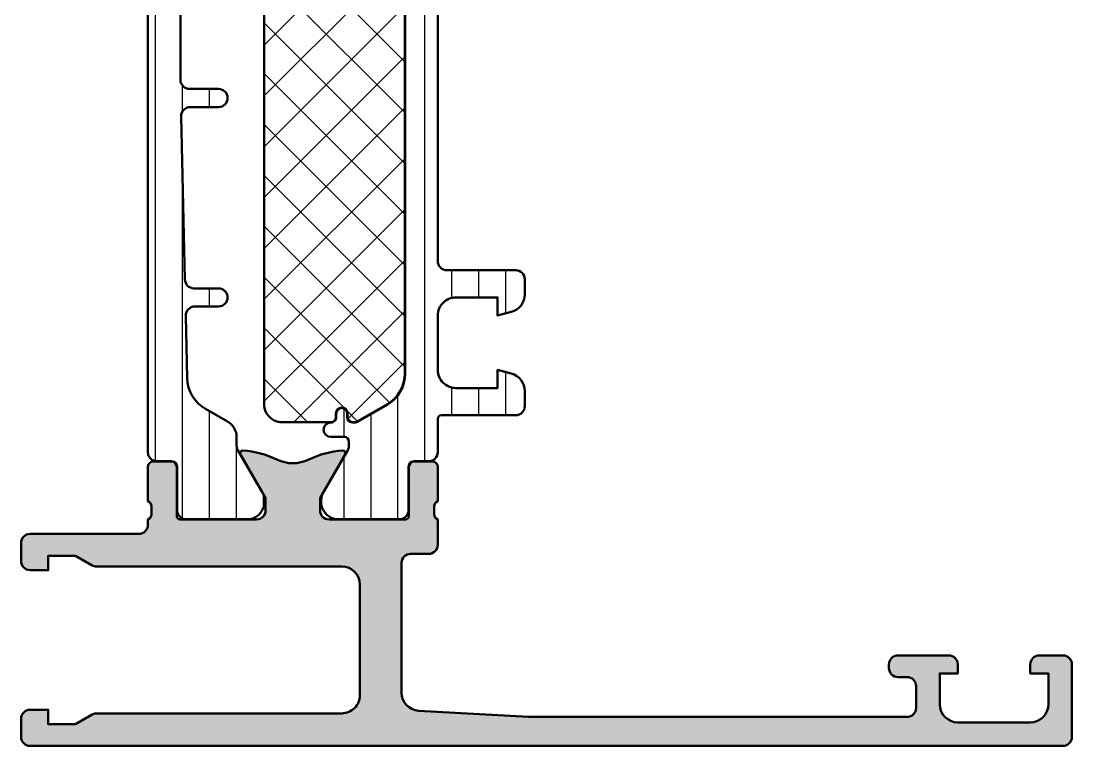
# Model space of a CAD drawing. Extents: x 0 to 58, y 0 to 160.
# Drawn here: x 0 to 58, y 0 to 40 of the extents above; entities that cross this region are included whole.
import ezdxf

# ---------------------------------------------------------------- set-up
doc = ezdxf.new("R2010")
doc.units = 0
for name, color, linetype, lineweight in [('0S-Alu contour', 7, 'Continuous', 50), ('0S-Alu hatch', 252, 'Continuous', 25), ('0S-Plastic contour', 254, 'Continuous', 50), ('0S-Plastic hatch', 253, 'Continuous', 25), ('0S-PT contour', 91, 'Continuous', 50), ('0S-PT hatch', 103, 'Continuous', 25)]:
    doc.layers.add(name, color=color, linetype=linetype, lineweight=lineweight)
pattern_1 = [(90, (0, 0), (-1.4859, 0), [])]

# ---------------------------------------------------------------- blocks, each defined once
blk = doc.blocks.new('503250__3BFF0EF9_02FB_4B22_B44F_6B85C080D994_')
at = {"layer": '0S-Alu hatch'}
h = blk.add_hatch(color=256, dxfattribs=at)
edge = h.paths.add_edge_path()
edge.add_line((51.19999999999999, 5.000000000421377), (48.39999999999998, 5.000000000421375))
edge.add_arc((48.39999999999998, 4.50000000042138), 0.4999999999999929, 90, 180)
edge.add_line((47.89999999999998, 4.50000000042138), (47.89999999999998, 4.300000000421379))
edge.add_arc((48.39999999999998, 4.300000000421375), 0.5, 180, 270)
edge.add_line((48.39999999999998, 3.800000000421375), (48.89999999999997, 3.800000000421377))
edge.add_ellipse((48.89999999999997, 3.30000000042138), major_axis=(-0.4999999999999965, 0), ratio=1, start_angle=180, end_angle=270, ccw=False)
edge.add_line((49.39999999999997, 3.300000000421381), (49.39999999999997, 2.100000000421379))
edge.add_ellipse((48.89999999999997, 2.100000000421386), major_axis=(-0.5000000000000071, 0), ratio=1, start_angle=90.0000000000008, end_angle=180, ccw=False)
edge.add_line((48.89999999999997, 1.600000000421378), (28, 1.600000000421357))
edge.add_line((28, 1.600000000421357), (21.94295020946149, 1.946117131309292))
edge.add_ellipse((22.00000000000001, 2.944488465733271), major_axis=(-1.000000000000002, 0), ratio=1, start_angle=0, end_angle=86.7295120768162, ccw=False)
edge.add_line((21, 2.94448846573327), (21, 10.10000000042137))
edge.add_ellipse((21.5, 10.10000000042137), major_axis=(-0.5000000000000036, 0), ratio=1, start_angle=270.00000000000205, end_angle=360, ccw=False)
edge.add_line((21.49999999999999, 10.60000000042137), (22.5, 10.60000000042137))
edge.add_arc((22.5, 11.10000000042137), 0.5, 270, 360)
edge.add_line((23, 11.10000000042137), (23, 12.50000000042136))
edge.add_ellipse((23.1, 12.78284271289599), major_axis=(-0.3000000000000009, 0), ratio=1, start_angle=0, end_angle=70.52877936551062, ccw=False)
edge.add_line((22.79999999999999, 12.78284271289598), (22.8, 13.21715728794675))
edge.add_ellipse((23.1, 13.21715728794675), major_axis=(-0.2999999999999971, 0), ratio=1, start_angle=289.47122063448967, end_angle=360, ccw=False)
edge.add_line((23, 13.50000000042137), (23, 15.40000000042133))
edge.add_arc((22.69999999999996, 15.40000000042133), 0.3000000000000398, 0, 90)
edge.add_line((22.69999999999996, 15.70000000042137), (21.71000000000004, 15.70000000042137))
edge.add_arc((21.71000000000004, 15.40000000042133), 0.3000000000000398, 90, 180)
edge.add_line((21.41, 15.40000000042133), (21.41, 12.70000000042137))
edge.add_ellipse((21.20999999999999, 12.70000000042137), major_axis=(-0.2000000000000028, 0), ratio=1, start_angle=90, end_angle=180, ccw=False)
edge.add_line((21.20999999999999, 12.50000000042137), (17, 12.50000000042136))
edge.add_ellipse((17.00000000000001, 13.00000000042137), major_axis=(-0.5000000000000054, 0), ratio=1, start_angle=0, end_angle=89.9999999999992, ccw=False)
edge.add_line((16.5, 13.00000000042137), (16.5, 13.70000000042136))
edge.add_line((16.5, 13.70000000042136), (17.88149545762235, 16.09282032344892))
edge.add_arc((17.76188021535169, 16.16188021577307), 0.1381197846483005, 329.9999999999988, 453.6515491367425)
edge.add_arc((18.07152568839032, 11.3098704353362), 5.000000000000001, 93.65154913674176, 116.0266645636044)
edge.add_ellipse((15, 17.60000000042136), major_axis=(-1.999999999999996, 0), ratio=1, start_angle=63.97333543639593, end_angle=116.02666456360379, ccw=False)
edge.add_arc((11.92847431160969, 11.30987043533619), 5.000000000000004, 63.97333543639599, 86.34845086325873)
edge.add_arc((12.23811978464829, 16.16188021577306), 0.1381197846482999, 86.3484508632632, 209.999999999999)
edge.add_line((12.11850454237762, 16.09282032344891), (13.49999999999998, 13.70000000042136))
edge.add_line((13.49999999999998, 13.70000000042136), (13.5, 13.00000000042136))
edge.add_ellipse((13, 13.00000000042136), major_axis=(-0.4999999999999965, 0), ratio=1, start_angle=89.9999999999979, end_angle=180, ccw=False)
edge.add_line((12.99999999999998, 12.50000000042136), (8.789999999999992, 12.50000000042135))
edge.add_ellipse((8.78999999999999, 12.70000000042135), major_axis=(-0.2000000000000011, 0), ratio=1, start_angle=0, end_angle=90.00000000000051, ccw=False)
edge.add_line((8.58999999999999, 12.70000000042135), (8.58999999999999, 15.40000000042131))
edge.add_arc((8.28999999999995, 15.40000000042131), 0.300000000000038, 0, 90)
edge.add_line((8.28999999999995, 15.70000000042135), (7.300000000000025, 15.70000000042135))
edge.add_arc((7.300000000000025, 15.40000000042131), 0.3000000000000398, 90, 180)
edge.add_line((6.999999999999985, 15.40000000042131), (7, 13.50000000042135))
edge.add_ellipse((6.899999999999988, 13.21715728794673), major_axis=(-0.3000000000000049, 0), ratio=1, start_angle=180, end_angle=250.5287793655074, ccw=False)
edge.add_line((7.199999999999993, 13.21715728794673), (7.199999999999988, 12.78284271289597))
edge.add_ellipse((6.899999999999995, 12.78284271289596), major_axis=(-0.2999999999999936, 0), ratio=1, start_angle=109.47122063448961, end_angle=180, ccw=False)
edge.add_line((6.999999999999986, 12.50000000042135), (6.999999999999985, 12.20000000042137))
edge.add_ellipse((6.499999999999984, 12.20000000042138), major_axis=(-0.5000000000000009, 0), ratio=1, start_angle=90.00000000000011, end_angle=180, ccw=False)
edge.add_line((6.499999999999985, 11.70000000042137), (0.5, 11.70000000042137))
edge.add_arc((0.5, 11.20000000042137), 0.5, 90, 180)
edge.add_line((0, 11.20000000042137), (0, 10.20000000042137))
edge.add_arc((0.5, 10.20000000042137), 0.5, 180, 269.9999999999999)
edge.add_line((0.4999999999999998, 9.700000000421376), (1.5, 9.700000000421376))
edge.add_line((1.5, 9.700000000421376), (1.5, 10.50000000042137))
edge.add_line((1.5, 10.50000000042137), (3, 10.50000000042137))
edge.add_line((3, 10.50000000042137), (3.923205080756886, 9.966987298529157))
edge.add_arc((4.173205080756886, 10.40000000042137), 0.4999999999999973, 240, 270)
edge.add_line((4.173205080756886, 9.900000000421379), (17.69999999999999, 9.90000000042139))
edge.add_ellipse((17.69999999999998, 8.900000000421388), major_axis=(-1.000000000000001, 0), ratio=1, start_angle=180, end_angle=269.99999999999983, ccw=False)
edge.add_line((18.69999999999999, 8.90000000042139), (18.69999999999999, 2.800000000421384))
edge.add_ellipse((17.69999999999999, 2.80000000042138), major_axis=(-0.9999999999999964, 0), ratio=1, start_angle=89.99999999999977, end_angle=180, ccw=False)
edge.add_line((17.69999999999999, 1.800000000421384), (4.173205080756886, 1.800000000421381))
edge.add_arc((4.173205080756886, 1.30000000042138), 0.5000000000000014, 90, 119.9999999999999)
edge.add_line((3.923205080756886, 1.733012702313601), (3, 1.20000000042138))
edge.add_line((3, 1.20000000042138), (1.5, 1.20000000042138))
edge.add_line((1.5, 1.20000000042138), (1.5, 2.000000000421381))
edge.add_line((1.5, 2.000000000421381), (0.5, 2.00000000042138))
edge.add_arc((0.5, 1.50000000042138), 0.5, 90, 180)
edge.add_line((0, 1.50000000042138), (0, 0.5000000004213692))
edge.add_arc((0.5, 0.5000000004213683), 0.4999999999999992, 180, 269.9999999999999)
edge.add_line((0.4999999999999998, 4.213692e-10), (57.5, 4.213797e-10))
edge.add_arc((57.5, 0.5000000004213764), 0.4999999999999929, 270, 360)
edge.add_line((57.99999999999999, 0.5000000004213764), (57.99999999999997, 4.500000000421378))
edge.add_arc((57.5, 4.500000000421381), 0.4999999999999929, 0, 90)
edge.add_line((57.5, 5.000000000421374), (56.19999999999999, 5.000000000421378))
edge.add_arc((56.19999999999999, 4.500000000421382), 0.5, 90, 180)
edge.add_line((55.69999999999999, 4.500000000421382), (55.69999999999999, 4.000000000421379))
edge.add_line((55.69999999999999, 4.000000000421379), (56.69999999999999, 4.000000000421379))
edge.add_line((56.69999999999999, 4.000000000421379), (56.69999999999999, 2.300000000421378))
edge.add_ellipse((55.69999999999999, 2.300000000421381), major_axis=(-1, 0), ratio=1, start_angle=90, end_angle=180, ccw=False)
edge.add_line((55.69999999999999, 1.300000000421377), (51.69999999999999, 1.30000000042137))
edge.add_ellipse((51.69999999999999, 2.300000000421375), major_axis=(-1.000000000000004, 0), ratio=1, start_angle=0, end_angle=90, ccw=False)
edge.add_line((50.69999999999998, 2.300000000421376), (50.69999999999996, 4.000000000421378))
edge.add_line((50.69999999999996, 4.000000000421378), (51.69999999999999, 4.000000000421378))
edge.add_line((51.69999999999999, 4.000000000421378), (51.69999999999999, 4.500000000421376))
edge.add_arc((51.19999999999999, 4.500000000421376), 0.5, 0, 90)
at = {"layer": '0S-Alu contour', "color": 7}
for points in [[(8.28999999999995, 15.70000000042135), (7.300000000000025, 15.70000000042135)], [(12.11850454237762, 16.09282032344891), (13.49999999999998, 13.70000000042136), (13.5, 13.00000000042136)], [(16.5, 13.00000000042137), (16.5, 13.70000000042136), (17.88149545762235, 16.09282032344892)], [(22.69999999999996, 15.70000000042137), (21.71000000000004, 15.70000000042137)], [(6.999999999999985, 15.40000000042131), (7, 13.50000000042135)], [(8.58999999999999, 12.70000000042135), (8.58999999999999, 15.40000000042131)], [(21.41, 15.40000000042133), (21.41, 12.70000000042137)], [(23, 13.50000000042137), (23, 15.40000000042133)], [(7.199999999999993, 13.21715728794673), (7.199999999999988, 12.78284271289597)], [(22.79999999999999, 12.78284271289598), (22.8, 13.21715728794675)], [(6.999999999999986, 12.50000000042135), (6.999999999999985, 12.20000000042137)], [(12.99999999999998, 12.50000000042136), (8.789999999999992, 12.50000000042135)], [(21.20999999999999, 12.50000000042137), (17, 12.50000000042136)], [(23, 11.10000000042137), (23, 12.50000000042136)], [(6.499999999999985, 11.70000000042137), (0.5, 11.70000000042137)], [(0, 11.20000000042137), (0, 10.20000000042137)], [(0.4999999999999998, 9.700000000421376), (1.5, 9.700000000421376), (1.5, 10.50000000042137), (3, 10.50000000042137), (3.923205080756886, 9.966987298529157)], [(21.49999999999999, 10.60000000042137), (22.5, 10.60000000042137)], [(4.173205080756886, 9.900000000421379), (17.69999999999999, 9.90000000042139)], [(21, 2.94448846573327), (21, 10.10000000042137)], [(18.69999999999999, 8.90000000042139), (18.69999999999999, 2.800000000421384)], [(51.19999999999999, 5.000000000421377), (48.39999999999998, 5.000000000421375)], [(57.5, 5.000000000421374), (56.19999999999999, 5.000000000421378)], [(47.89999999999998, 4.50000000042138), (47.89999999999998, 4.300000000421379)], [(50.69999999999998, 2.300000000421376), (50.69999999999996, 4.000000000421378), (51.69999999999999, 4.000000000421378), (51.69999999999999, 4.500000000421376)], [(55.69999999999999, 4.500000000421382), (55.69999999999999, 4.000000000421379), (56.69999999999999, 4.000000000421379), (56.69999999999999, 2.300000000421378)], [(57.99999999999999, 0.5000000004213764), (57.99999999999997, 4.500000000421378)], [(48.39999999999998, 3.800000000421375), (48.89999999999997, 3.800000000421377)], [(49.39999999999997, 3.300000000421381), (49.39999999999997, 2.100000000421379)], [(3.923205080756886, 1.733012702313601), (3, 1.20000000042138), (1.5, 1.20000000042138), (1.5, 2.000000000421381), (0.5, 2.00000000042138)], [(17.69999999999999, 1.800000000421384), (4.173205080756886, 1.800000000421381)], [(48.89999999999997, 1.600000000421378), (28, 1.600000000421357), (21.94295020946149, 1.946117131309292)], [(0, 1.50000000042138), (0, 0.5000000004213692)], [(55.69999999999999, 1.300000000421377), (51.69999999999999, 1.30000000042137)], [(0.4999999999999998, 4.213692e-10), (57.5, 4.213797e-10)]]:
    blk.add_lwpolyline(points, dxfattribs=at)
for centre, radius, start, end in [((12.23811978464829, 16.16188021577306), 0.1381197846482999, 86.3484508632632, 209.999999999999), ((11.92847431160969, 11.30987043533619), 5.000000000000004, 63.97333543639599, 86.34845086325873), ((18.07152568839032, 11.3098704353362), 5.000000000000001, 93.65154913674176, 116.0266645636044), ((17.76188021535169, 16.16188021577307), 0.1381197846483005, 329.9999999999988, 93.6515491367426), ((7.300000000000025, 15.40000000042131), 0.3000000000000398, 90, 180), ((8.28999999999995, 15.40000000042131), 0.300000000000038, 0, 90), ((21.71000000000004, 15.40000000042133), 0.3000000000000398, 90, 180), ((22.69999999999996, 15.40000000042133), 0.3000000000000398, 0, 90), ((0.5, 11.20000000042137), 0.5, 90, 180), ((22.5, 11.10000000042137), 0.5, 270, 0), ((0.5, 10.20000000042137), 0.5, 180, 269.9999999999999), ((4.173205080756886, 10.40000000042137), 0.4999999999999973, 240, 270), ((48.39999999999998, 4.50000000042138), 0.4999999999999929, 90, 180), ((51.19999999999999, 4.500000000421376), 0.5, 0, 90), ((56.19999999999999, 4.500000000421382), 0.5, 90, 180), ((57.5, 4.500000000421381), 0.4999999999999929, 0, 90), ((48.39999999999998, 4.300000000421375), 0.5, 180, 270), ((0.5, 1.50000000042138), 0.5, 90, 180), ((4.173205080756886, 1.30000000042138), 0.5000000000000014, 90, 119.9999999999999), ((0.5, 0.5000000004213683), 0.4999999999999992, 180, 269.9999999999999), ((57.5, 0.5000000004213764), 0.4999999999999929, 270, 0)]:
    blk.add_arc(centre, radius, start, end, dxfattribs=at)
at = {"layer": '0S-Alu contour', "color": 7, "extrusion": (0, 0, -1)}
for centre, radius, start, end in [((-15, 17.60000000042136), 1.999999999999996, 243.9733354363962, 296.0266645636041), ((-6.899999999999988, 13.21715728794673), 0.3000000000000049, 109.4712206344926, 180), ((-23.1, 13.21715728794675), 0.2999999999999971, 0, 70.5287793655103), ((-6.899999999999995, 12.78284271289596), 0.2999999999999936, 180, 250.5287793655104), ((-13, 13.00000000042136), 0.4999999999999965, 180, 270.0000000000021), ((-17.00000000000001, 13.00000000042137), 0.5000000000000054, 270.0000000000008, 0), ((-23.1, 12.78284271289599), 0.3000000000000009, 289.4712206344895, 0), ((-6.499999999999984, 12.20000000042138), 0.5000000000000009, 180, 269.9999999999999), ((-8.78999999999999, 12.70000000042135), 0.2000000000000011, 269.9999999999995, 0), ((-21.20999999999999, 12.70000000042137), 0.2000000000000028, 180, 270), ((-21.5, 10.10000000042137), 0.5000000000000036, 0, 89.99999999999797), ((-17.69999999999998, 8.900000000421388), 1.000000000000001, 90.00000000000018, 180), ((-48.89999999999997, 3.30000000042138), 0.4999999999999965, 90, 180), ((-22.00000000000001, 2.944488465733271), 1.000000000000002, 273.2704879231838, 0), ((-17.69999999999999, 2.80000000042138), 0.9999999999999964, 180, 270.0000000000002), ((-48.89999999999997, 2.100000000421386), 0.5000000000000071, 180, 269.9999999999992), ((-51.69999999999999, 2.300000000421375), 1.000000000000004, 270, 0), ((-55.69999999999999, 2.300000000421381), 1, 180, 270)]:
    blk.add_arc(centre, radius, start, end, dxfattribs=at)
blk = doc.blocks.new('284595__7A6090FF_B09E_4C7A_8422_AE12D09BA185___42A799BC_6C00_419E_A1AF_54763D7455F8_')
at = {"layer": '0S-Plastic hatch'}
h = blk.add_hatch(dxfattribs=at)
h.set_pattern_fill('ANSI31', color=256, scale=0.4680000000000001, angle=45, style=0)
h.set_pattern_definition(pattern_1)
edge = h.paths.add_edge_path()
edge.add_arc((26.79997275390633, 57.58074922384332), 0.9999999999999857, 0, 75.00000000000031)
edge.add_line((27.05879179900885, 58.54667505013238), (26.29997275390632, 58.75000000046891))
edge.add_line((26.29997275390632, 58.75000000046891), (26.29997275390632, 57.7500000004689))
edge.add_line((26.29997275390632, 57.7500000004689), (23.99997275390635, 57.7500000004689))
edge.add_ellipse((23.9999727539063, 58.75000000046888), major_axis=(-0.9999999999999786, 0), ratio=1, start_angle=0, end_angle=90.00000000000279, ccw=False)
edge.add_line((22.99997275390632, 58.7500000004689), (22.99997275390632, 61.75000000046896))
edge.add_ellipse((23.99997275390634, 61.75000000046892), major_axis=(-1.000000000000017, 0), ratio=1, start_angle=269.9999999999986, end_angle=360, ccw=False)
edge.add_line((23.99997275390636, 62.75000000046893), (26.29997275390632, 62.75000000046886))
edge.add_line((26.29997275390632, 62.75000000046886), (26.29997275390632, 61.75000000046892))
edge.add_line((26.29997275390632, 61.75000000046892), (27.05879179900887, 61.95332495080556))
edge.add_arc((26.7999727539064, 62.91925077709455), 0.9999999999999161, 284.9999999999982, 360)
edge.add_line((27.79997275390632, 62.91925077709455), (27.79997275390632, 63.75000000046893))
edge.add_arc((27.29997275390633, 63.75000000046894), 0.4999999999999858, 0, 89.99999999999837)
edge.add_line((27.29997275390635, 64.25000000046892), (23.19997275390634, 64.25000000046887))
edge.add_ellipse((23.19997275390632, 64.45000000046888), major_axis=(-0.2000000000000028, 0), ratio=1, start_angle=0, end_angle=90.00000000000409, ccw=False)
edge.add_line((22.99997275390632, 64.45000000046888), (22.99997275390632, 66.2900056793784))
edge.add_arc((22.49997543280862, 66.2900056793784), 0.4999973210976947, 0, 90.00030698202455)
edge.add_line((22.49997275389944, 66.79000300046891), (21.68964142056609, 66.79000300046891))
edge.add_ellipse((21.68964142056609, 67.09000300046893), major_axis=(-0.3000000000000114, 0), ratio=1, start_angle=0, end_angle=90, ccw=False)
edge.add_line((21.38964142056608, 67.09000300046891), (21.38997337096311, 69.49000138340517))
edge.add_arc((20.88997739352448, 69.49000402303028), 0.4999959774455975, 359.9996975182267, 450.0003024811834)
edge.add_line((20.88997475389942, 69.99000000046891), (17.41343325579993, 69.99000000046891))
edge.add_arc((17.55574390479128, 69.00018192574606), 0.9999960709244742, 98.18160805189984, 212.7270160998403)
edge.add_line((16.71449125579994, 68.45954700046892), (18.03300810511109, 66.17580851379662))
edge.add_ellipse((17.59999538838066, 65.92580853949708), major_axis=(-0.500000000000043, 0), ratio=1, start_angle=179.994256176766, end_angle=209.9999965993399, ccw=False)
edge.add_line((18.09999538586825, 65.92575841518364), (18.0999727538969, 65.70000000048645))
edge.add_ellipse((17.84997275387942, 65.70000000048641), major_axis=(-0.2500000000174865, 0), ratio=1, start_angle=89.9999999999983, end_angle=180, ccw=False)
edge.add_line((17.84997275387941, 65.45000000046893), (17.09956611451532, 65.4500000004689))
edge.add_arc((17.09956611451532, 65.05074092735212), 0.3992590731167667, 90, 270)
edge.add_ellipse((17.09956611451536, 64.35000000046881), major_axis=(-0.3014818537665604, 0), ratio=1, start_angle=180, end_angle=270.000000000006, ccw=False)
edge.add_line((17.40104796828191, 64.35000000046881), (17.4010479682819, 64.14942920518266))
edge.add_arc((17.70047717299566, 64.14942920518268), 0.2994292047137605, 180, 360)
edge.add_line((17.99990637770942, 64.14942920518268), (17.99990637770943, 64.35000000046898))
edge.add_ellipse((18.2999063777094, 64.35000000046894), major_axis=(-0.2999999999999687, 0), ratio=1, start_angle=273.39363927145564, end_angle=360, ccw=False)
edge.add_line((18.28214771182097, 64.6494739221814), (18.46498556336675, 64.64947392218144))
edge.add_ellipse((18.46498556336687, 64.44947392218134), major_axis=(-0.2000000000001023, 0), ratio=1, start_angle=240.0000000000378, end_angle=270.00000000003257, ccw=False)
edge.add_line((18.5649855633668, 64.62267900293838), (20.19997275390635, 63.67871870835865))
edge.add_ellipse((19.19997275390644, 61.94666790078987), major_axis=(-1.999999999999867, 0), ratio=1, start_angle=180, end_angle=240.0000000000008, ccw=False)
edge.add_line((21.19997275390631, 61.94666790078986), (21.19997275390632, 20.55333210010077))
edge.add_ellipse((19.19997275390636, 20.55333210010079), major_axis=(-1.99999999999996, 0), ratio=1, start_angle=119.99999999999909, end_angle=180, ccw=False)
edge.add_line((20.19997275390631, 18.82128129253192), (18.5649855633668, 17.87732099795241))
edge.add_ellipse((18.4649855633666, 18.05052607870916), major_axis=(-0.1999999999999811, 0), ratio=1, start_angle=90.00000000007219, end_angle=120.0000000000706, ccw=False)
edge.add_line((18.46498556336685, 17.85052607870918), (18.28214771182095, 17.85052607870924))
edge.add_ellipse((18.29990637770938, 18.15000000042169), major_axis=(-0.2999999999999503, 0), ratio=1, start_angle=0, end_angle=86.60636072854493, ccw=False)
edge.add_line((17.99990637770943, 18.15000000042169), (17.99990637770943, 18.35057079570794))
edge.add_arc((17.70047717299567, 18.35057079570794), 0.2994292047137605, 0, 180)
edge.add_line((17.40104796828191, 18.35057079570794), (17.40104796828191, 18.15000000042168))
edge.add_ellipse((17.0995661145154, 18.15000000042178), major_axis=(-0.3014818537665178, 0), ratio=1, start_angle=89.99999999998658, end_angle=180, ccw=False)
edge.add_arc((17.09956611451532, 17.44925907353849), 0.3992590731167524, 90, 270)
edge.add_line((17.09956611451532, 17.05000000042174), (17.84997275387945, 17.05000000042171))
edge.add_ellipse((17.84997275387943, 16.80000000040423), major_axis=(-0.2500000000174758, 0), ratio=1, start_angle=180, end_angle=269.9999999999951, ccw=False)
edge.add_line((18.0999727538969, 16.80000000040423), (18.09999538586827, 16.57424158570735))
edge.add_ellipse((17.5999953883807, 16.57419146139356), major_axis=(-0.5000000000000103, 0), ratio=1, start_angle=150.0000034006529, end_angle=180.0057438232342, ccw=False)
edge.add_line((18.03300810511108, 16.32419148709398), (16.71449125579994, 14.0404530004217))
edge.add_arc((17.55574390479128, 13.49981807514456), 0.9999960709244718, 147.2729839001593, 261.8183919481001)
edge.add_line((17.41343325579993, 12.51000000042171), (20.88997475389942, 12.51000000042171))
edge.add_arc((20.88997739352449, 13.00999597786033), 0.4999959774455886, 269.9996975188149, 360.0003024817733)
edge.add_line((21.38997337096311, 13.00999861749053), (21.38964142056608, 15.4099970004217))
edge.add_ellipse((21.68964142056609, 15.40999700042169), major_axis=(-0.3000000000000114, 0), ratio=1, start_angle=270, end_angle=360, ccw=False)
edge.add_line((21.68964142056609, 15.70999700042171), (22.49997275389944, 15.70999700042171))
edge.add_arc((22.49997543280864, 16.20999432151222), 0.4999973210976877, 269.9996930179738, 360)
edge.add_line((22.99997275390633, 16.20999432151222), (22.99997275390632, 18.05000000042165))
edge.add_ellipse((23.19997275390635, 18.05000000042171), major_axis=(-0.2000000000000277, 0), ratio=1, start_angle=270.0000000000112, end_angle=360, ccw=False)
edge.add_line((23.19997275390631, 18.25000000042173), (27.29997275390633, 18.25000000042167))
edge.add_arc((27.29997275390633, 18.75000000042166), 0.4999999999999929, 270, 360)
edge.add_line((27.79997275390633, 18.75000000042166), (27.79997275390632, 19.58074922379604))
edge.add_arc((26.79997275390633, 19.58074922379605), 0.9999999999999857, 0, 74.99999999999942)
edge.add_line((27.05879179900886, 20.5466750500851), (26.29997275390632, 20.75000000042173))
edge.add_line((26.29997275390632, 20.75000000042173), (26.29997275390632, 19.75000000042173))
edge.add_line((26.29997275390632, 19.75000000042173), (23.99997275390632, 19.75000000042173))
edge.add_ellipse((23.99997275390632, 20.75000000042173), major_axis=(-1, 0), ratio=1, start_angle=0, end_angle=90.00000000000023, ccw=False)
edge.add_line((22.99997275390632, 20.75000000042173), (22.99997275390632, 23.75000000042179))
edge.add_ellipse((23.99997275390626, 23.75000000042174), major_axis=(-0.999999999999943, 0), ratio=1, start_angle=269.99999999999756, end_angle=360, ccw=False)
edge.add_line((23.99997275390631, 24.75000000042168), (26.29997275390632, 24.7500000004217))
edge.add_line((26.29997275390632, 24.7500000004217), (26.29997275390632, 23.75000000042179))
edge.add_line((26.29997275390632, 23.75000000042179), (27.05879179900878, 23.95332495075827))
edge.add_arc((26.79997275390622, 24.91925077704743), 1.000000000000102, 285.0000000000005, 360)
edge.add_line((27.79997275390632, 24.91925077704743), (27.79997275390632, 25.75000000042176))
edge.add_arc((27.29997275390635, 25.75000000042176), 0.4999999999999716, 0, 89.99999999999837)
edge.add_line((27.29997275390636, 26.25000000042173), (23.49997275390632, 26.25000000042173))
edge.add_ellipse((23.4999727539063, 26.75000000042171), major_axis=(-0.4999999999999787, 0), ratio=1, start_angle=0, end_angle=90.00000000000239, ccw=False)
edge.add_line((22.99997275390632, 26.75000000042171), (22.99997275390632, 55.75000000046887))
edge.add_ellipse((23.49997275390632, 55.75000000046891), major_axis=(-0.4999999999999965, 0), ratio=1, start_angle=269.9999999999996, end_angle=360, ccw=False)
edge.add_line((23.49997275390632, 56.2500000004689), (27.29997275390639, 56.25000000046891))
edge.add_arc((27.29997275390636, 56.75000000046886), 0.4999999999999574, 270.0000000000033, 360)
edge.add_line((27.79997275390632, 56.75000000046886), (27.79997275390632, 57.58074922384332))
at = {"layer": '0S-Plastic contour', "color": 7}
for points in [[(20.88997475389942, 69.99000000046891), (17.41343325579993, 69.99000000046891)], [(21.38964142056608, 67.09000300046891), (21.38997337096311, 69.49000138340517)], [(16.71449125579994, 68.45954700046892), (18.03300810511109, 66.17580851379662)], [(22.49997275389944, 66.79000300046891), (21.68964142056609, 66.79000300046891)], [(22.99997275390632, 64.45000000046888), (22.99997275390632, 66.2900056793784)], [(18.09999538586825, 65.92575841518364), (18.0999727538969, 65.70000000048645)], [(17.84997275387941, 65.45000000046893), (17.09956611451532, 65.4500000004689)], [(18.28214771182097, 64.6494739221814), (18.46498556336675, 64.64947392218144)], [(18.5649855633668, 64.62267900293838), (20.19997275390635, 63.67871870835865)], [(17.40104796828191, 64.35000000046881), (17.4010479682819, 64.14942920518266)], [(17.99990637770942, 64.14942920518268), (17.99990637770943, 64.35000000046898)], [(27.29997275390635, 64.25000000046892), (23.19997275390634, 64.25000000046887)], [(27.79997275390632, 62.91925077709455), (27.79997275390632, 63.75000000046893)], [(23.99997275390636, 62.75000000046893), (26.29997275390632, 62.75000000046886), (26.29997275390632, 61.75000000046892), (27.05879179900887, 61.95332495080556)], [(21.19997275390631, 61.94666790078986), (21.19997275390632, 20.55333210010077)], [(22.99997275390632, 58.7500000004689), (22.99997275390632, 61.75000000046896)], [(27.05879179900885, 58.54667505013238), (26.29997275390632, 58.75000000046891), (26.29997275390632, 57.7500000004689), (23.99997275390635, 57.7500000004689)], [(27.79997275390632, 56.75000000046886), (27.79997275390632, 57.58074922384332)], [(22.99997275390632, 26.75000000042171), (22.99997275390632, 55.75000000046887)], [(23.49997275390632, 56.2500000004689), (27.29997275390639, 56.25000000046891)], [(27.29997275390636, 26.25000000042173), (23.49997275390632, 26.25000000042173)], [(27.79997275390632, 24.91925077704743), (27.79997275390632, 25.75000000042176)], [(23.99997275390631, 24.75000000042168), (26.29997275390632, 24.7500000004217), (26.29997275390632, 23.75000000042179), (27.05879179900878, 23.95332495075827)], [(22.99997275390632, 20.75000000042173), (22.99997275390632, 23.75000000042179)], [(27.05879179900886, 20.5466750500851), (26.29997275390632, 20.75000000042173), (26.29997275390632, 19.75000000042173), (23.99997275390632, 19.75000000042173)], [(27.79997275390633, 18.75000000042166), (27.79997275390632, 19.58074922379604)], [(20.19997275390631, 18.82128129253192), (18.5649855633668, 17.87732099795241)], [(17.40104796828191, 18.35057079570794), (17.40104796828191, 18.15000000042168)], [(17.99990637770943, 18.15000000042169), (17.99990637770943, 18.35057079570794)], [(22.99997275390633, 16.20999432151222), (22.99997275390632, 18.05000000042165)], [(23.19997275390631, 18.25000000042173), (27.29997275390633, 18.25000000042167)], [(18.46498556336685, 17.85052607870918), (18.28214771182095, 17.85052607870924)], [(17.09956611451532, 17.05000000042174), (17.84997275387945, 17.05000000042171)], [(18.03300810511108, 16.32419148709398), (16.71449125579994, 14.0404530004217)], [(18.0999727538969, 16.80000000040423), (18.09999538586827, 16.57424158570735)], [(21.68964142056609, 15.70999700042171), (22.49997275389944, 15.70999700042171)], [(21.38997337096311, 13.00999861749053), (21.38964142056608, 15.4099970004217)], [(17.41343325579993, 12.51000000042171), (20.88997475389942, 12.51000000042171)]]:
    blk.add_lwpolyline(points, dxfattribs=at)
for centre, radius, start, end in [((17.55574390479128, 69.00018192574606), 0.9999960709244742, 98.18160805189984, 212.7270160998403), ((20.88997739352448, 69.49000402303028), 0.4999959774455975, 359.9996975182267, 90.00030248118344), ((22.49997543280862, 66.2900056793784), 0.4999973210976947, 0, 90.00030698202455), ((17.09956611451532, 65.05074092735212), 0.3992590731167667, 90, 270), ((17.70047717299566, 64.14942920518268), 0.2994292047137605, 180, 0), ((27.29997275390633, 63.75000000046894), 0.4999999999999858, 0, 89.99999999999837), ((26.7999727539064, 62.91925077709455), 0.9999999999999161, 284.9999999999982, 0), ((26.79997275390633, 57.58074922384332), 0.9999999999999857, 0, 75.00000000000031), ((27.29997275390636, 56.75000000046886), 0.4999999999999574, 270.0000000000033, 0), ((27.29997275390635, 25.75000000042176), 0.4999999999999716, 0, 89.99999999999837), ((26.79997275390622, 24.91925077704743), 1.000000000000102, 285.0000000000005, 0), ((26.79997275390633, 19.58074922379605), 0.9999999999999857, 0, 74.99999999999942), ((17.70047717299567, 18.35057079570794), 0.2994292047137605, 0, 180), ((27.29997275390633, 18.75000000042166), 0.4999999999999929, 270, 0), ((17.09956611451532, 17.44925907353849), 0.3992590731167524, 90, 270), ((22.49997543280864, 16.20999432151222), 0.4999973210976877, 269.9996930179738, 0), ((17.55574390479128, 13.49981807514456), 0.9999960709244718, 147.2729839001593, 261.8183919481001), ((20.88997739352449, 13.00999597786033), 0.4999959774455886, 269.9996975188149, 0.0003024817733149)]:
    blk.add_arc(centre, radius, start, end, dxfattribs=at)
at = {"layer": '0S-Plastic contour', "color": 7, "extrusion": (0, 0, -1)}
for centre, radius, start, end in [((-21.68964142056609, 67.09000300046893), 0.3000000000000114, 270, 0), ((-17.59999538838066, 65.92580853949708), 0.500000000000043, 150.0000034006601, 180.0057438232341), ((-17.84997275387942, 65.70000000048641), 0.2500000000174865, 180, 270.0000000000017), ((-17.09956611451536, 64.35000000046881), 0.3014818537665604, 89.99999999999395, 180), ((-18.2999063777094, 64.35000000046894), 0.2999999999999687, 0, 86.60636072854435), ((-18.46498556336687, 64.44947392218134), 0.2000000000001023, 89.99999999996743, 119.9999999999622), ((-23.19997275390632, 64.45000000046888), 0.2000000000000028, 269.9999999999959, 0), ((-19.19997275390644, 61.94666790078987), 1.999999999999867, 119.9999999999992, 180), ((-23.99997275390634, 61.75000000046892), 1.000000000000017, 0, 90.00000000000142), ((-23.9999727539063, 58.75000000046888), 0.9999999999999786, 269.9999999999972, 0), ((-23.49997275390632, 55.75000000046891), 0.4999999999999965, 0, 90.0000000000004), ((-23.4999727539063, 26.75000000042171), 0.4999999999999787, 269.9999999999976, 0), ((-23.99997275390626, 23.75000000042174), 0.999999999999943, 0, 90.00000000000244), ((-19.19997275390636, 20.55333210010079), 1.99999999999996, 180, 240.000000000001), ((-23.99997275390632, 20.75000000042173), 1, 269.9999999999998, 0), ((-17.0995661145154, 18.15000000042178), 0.3014818537665178, 180, 270.0000000000135), ((-18.29990637770938, 18.15000000042169), 0.2999999999999503, 273.3936392714551, 0), ((-23.19997275390635, 18.05000000042171), 0.2000000000000277, 0, 89.9999999999888), ((-18.4649855633666, 18.05052607870916), 0.1999999999999811, 239.9999999999294, 269.9999999999278), ((-17.84997275387943, 16.80000000040423), 0.2500000000174758, 90.00000000000487, 180), ((-17.5999953883807, 16.57419146139356), 0.5000000000000103, 179.9942561767658, 209.9999965993472), ((-21.68964142056609, 15.40999700042169), 0.3000000000000114, 0, 90)]:
    blk.add_arc(centre, radius, start, end, dxfattribs=at)
blk = doc.blocks.new('504250__81D44445_AAB0_4D90_B15D_18A3BEE1F8EC_')
at = {"layer": '0S-PT hatch'}
h = blk.add_hatch(dxfattribs=at)
h.set_pattern_fill('ANSI37', color=256, scale=0.625, angle=90, style=0)
h.set_pattern_definition([(135, (0, 0), (-1.403165018917055, -1.403165018917055), []), (225, (0, 0), (1.403165018917055, -1.403165018917055), [])])
edge = h.paths.add_edge_path()
edge.add_ellipse((14.3999727539063, 63.65020332016436), major_axis=(-0.9799999999999862, 0), ratio=1, start_angle=269.99999999899904, end_angle=360, ccw=False)
edge.add_line((14.39997275392342, 64.63020332016436), (17.09956611451498, 64.63020332011722))
edge.add_ellipse((17.09956611451515, 64.34979668072607), major_axis=(-0.2804066393911455, 0), ratio=1, start_angle=180, end_angle=270.00000000003485, ccw=False)
edge.add_line((17.3799727539063, 64.34979668072607), (17.37997275390631, 64.14922588548717))
edge.add_arc((17.69993956580788, 64.14922588548717), 0.3199668119015655, 180, 360)
edge.add_line((18.01990637770945, 64.14922588548717), (18.01990637770943, 64.34979668077341))
edge.add_ellipse((18.29990637770942, 64.34979668077342), major_axis=(-0.2799999999999869, 0), ratio=1, start_angle=273.5127870640245, end_angle=360, ccw=False)
edge.add_line((18.28275041423788, 64.6292706024859), (18.46498556336679, 64.6292706024859))
edge.add_ellipse((18.46498556336673, 64.44927060248583), major_axis=(-0.1800000000000779, 0), ratio=1, start_angle=240.0000000000041, end_angle=269.99999999997965, ccw=False)
edge.add_line((18.55498556336675, 64.6051551751671), (20.18997275390632, 63.66119488058753))
edge.add_ellipse((19.19997275390631, 61.94646458109435), major_axis=(-1.98, 0), ratio=1, start_angle=180, end_angle=239.99999999999972, ccw=False)
edge.add_line((21.17997275390631, 61.94646458109435), (21.17997275390633, 20.55312878040531))
edge.add_ellipse((19.19997275390634, 20.55312878040532), major_axis=(-1.979999999999982, 0), ratio=1, start_angle=119.99999999999889, end_angle=180, ccw=False)
edge.add_line((20.1899727539063, 18.83839848091213), (18.55498556336677, 17.89443818633256))
edge.add_ellipse((18.46498556336676, 18.05032275901371), major_axis=(-0.1799999999999634, 0), ratio=1, start_angle=90.00000000000563, end_angle=120.0000000000093, ccw=False)
edge.add_line((18.46498556336678, 17.87032275901375), (18.28275041423788, 17.87032275901375))
edge.add_ellipse((18.29990637770941, 18.14979668072625), major_axis=(-0.2799999999999925, 0), ratio=1, start_angle=0, end_angle=86.48721293597708, ccw=False)
edge.add_line((18.01990637770941, 18.14979668072625), (18.01990637770943, 18.35036747601249))
edge.add_arc((17.70047717299567, 18.35036747601249), 0.3194292047137566, 0, 180)
edge.add_line((17.38104796828192, 18.35036747601249), (17.38104796828192, 18.14979668072625))
edge.add_ellipse((17.10104796828192, 18.14979668072624), major_axis=(-0.2799999999999976, 0), ratio=1, start_angle=89.99999999999642, end_angle=180, ccw=False)
edge.add_line((17.1010479682819, 17.86979668072624), (14.39997275390632, 17.86979668072623))
edge.add_ellipse((14.3999727539063, 18.84979668072623), major_axis=(-0.9799999999999933, 0), ratio=1, start_angle=0, end_angle=90.00000000000148, ccw=False)
edge.add_line((13.41997275390631, 18.84979668072623), (13.41997275390631, 63.65020332016436))
at = {"layer": '0S-PT contour', "color": 7}
for points in [[(14.39997275392342, 64.63020332016436), (17.09956611451498, 64.63020332011722)], [(18.28275041423788, 64.6292706024859), (18.46498556336679, 64.6292706024859)], [(18.55498556336675, 64.6051551751671), (20.18997275390632, 63.66119488058753)], [(17.3799727539063, 64.34979668072607), (17.37997275390631, 64.14922588548717)], [(18.01990637770945, 64.14922588548717), (18.01990637770943, 64.34979668077341)], [(13.41997275390631, 18.84979668072623), (13.41997275390631, 63.65020332016437)], [(21.17997275390631, 61.94646458109435), (21.17997275390633, 20.55312878040531)], [(20.1899727539063, 18.83839848091213), (18.55498556336677, 17.89443818633256)], [(17.38104796828192, 18.35036747601249), (17.38104796828192, 18.14979668072625)], [(18.01990637770941, 18.14979668072625), (18.01990637770943, 18.35036747601249)], [(17.1010479682819, 17.86979668072624), (14.39997275390632, 17.86979668072623)], [(18.46498556336678, 17.87032275901375), (18.28275041423788, 17.87032275901375)]]:
    blk.add_lwpolyline(points, dxfattribs=at)
at = {"layer": '0S-PT contour', "color": 7, "extrusion": (0, 0, -1)}
for centre, radius, start, end in [((-14.3999727539063, 63.65020332016436), 0.9799999999999862, 0, 90.00000000100096), ((-17.09956611451515, 64.34979668072607), 0.2804066393911455, 89.99999999996515, 180), ((-18.29990637770942, 64.34979668077342), 0.2799999999999869, 0, 86.4872129359755), ((-18.46498556336673, 64.44927060248583), 0.1800000000000779, 90.00000000002036, 119.9999999999959), ((-19.19997275390631, 61.94646458109435), 1.98, 120.0000000000003, 180), ((-19.19997275390634, 20.55312878040532), 1.979999999999982, 180, 240.0000000000011), ((-14.3999727539063, 18.84979668072623), 0.9799999999999933, 269.9999999999985, 0), ((-17.10104796828192, 18.14979668072624), 0.2799999999999976, 180, 270.0000000000037), ((-18.29990637770941, 18.14979668072625), 0.2799999999999926, 273.5127870640229, 0), ((-18.46498556336676, 18.05032275901371), 0.1799999999999634, 239.9999999999907, 269.9999999999944)]:
    blk.add_arc(centre, radius, start, end, dxfattribs=at)
at = {"layer": '0S-PT contour', "color": 7}
for centre, radius, start, end in [((17.69993956580788, 64.14922588548717), 0.3199668119015655, 180, 0), ((17.70047717299567, 18.35036747601249), 0.3194292047137566, 0, 180)]:
    blk.add_arc(centre, radius, start, end, dxfattribs=at)
blk = doc.blocks.new('284595__0AF43093_E991_4649_82E0_4118C25BAAD4___F12223A4_8EEA_4397_9775_8700820B8EB2_')
at = {"layer": '0S-Plastic hatch'}
h = blk.add_hatch(dxfattribs=at)
h.set_pattern_fill('ANSI31', color=256, scale=0.4680000000000001, angle=45, style=0)
h.set_pattern_definition(pattern_1)
edge = h.paths.add_edge_path()
edge.add_line((10.90005667724655, 36.25000000042144), (9.300056677246502, 36.25000000042144))
edge.add_ellipse((9.300056677246493, 36.75000000042144), major_axis=(-0.5, 0), ratio=1, start_angle=0, end_angle=90.0000000000008, ccw=False)
edge.add_line((8.800056677246499, 36.75000000042144), (8.800056677246488, 45.75000000042144))
edge.add_ellipse((9.300056677246484, 45.75000000042145), major_axis=(-0.4999999999999965, 0), ratio=1, start_angle=269.9999999999996, end_angle=360, ccw=False)
edge.add_line((9.300056677246488, 46.25000000042144), (10.90005667724655, 46.25000000042144))
edge.add_arc((10.90005667724655, 46.75000000042143), 0.5, 270, 450)
edge.add_line((10.90005667724655, 47.25000000042143), (9.335317794404801, 47.25000000042141))
edge.add_ellipse((9.33531779440479, 47.75000000042141), major_axis=(-0.5, 0), ratio=1, start_angle=-1.3413950657781015, end_angle=90.0000000000012, ccw=False)
edge.add_line((8.835454815778098, 47.76170481133194), (9.046199165127987, 56.76170481133198))
edge.add_ellipse((9.546062143754671, 56.75000000042144), major_axis=(-0.4999999999999921, 0), ratio=1, start_angle=269.99999999999875, end_angle=358.65860493422025, ccw=False)
edge.add_line((9.54606214375468, 57.25000000042143), (10.90005667724655, 57.25000000042143))
edge.add_arc((10.90005667724655, 57.75000000042144), 0.5, 270, 450)
edge.add_line((10.90005667724655, 58.25000000042144), (9.59289422138798, 58.25000000042145))
edge.add_ellipse((9.592894221387988, 58.75000000042144), major_axis=(-0.5, 0), ratio=1, start_angle=-1.3413950657770215, end_angle=89.9999999999988, ccw=False)
edge.add_line((9.093031242761295, 58.76170481133197), (9.173751449013537, 62.20892348415165))
edge.add_ellipse((11.17320336352024, 62.16210424050954), major_axis=(-1.999999999999937, 0), ratio=1, start_angle=299.99999999999716, end_angle=358.6586049342216, ccw=False)
edge.add_line((10.17320336352035, 63.89415504807842), (11.40005667724631, 64.60247913901426))
edge.add_arc((10.90005667724638, 65.46850454279874), 1.000000000000011, 299.9999999999954, 360)
edge.add_line((11.90005667724639, 65.46850454279874), (11.90005667724635, 65.9210506327341))
edge.add_ellipse((12.40003403911788, 65.92580853313171), major_axis=(-0.50000000000021, 0), ratio=1, start_angle=-29.999996599343888, end_angle=0.5452234528397071, ccw=False)
edge.add_line((11.96702132238732, 66.17580850743138), (13.28553817534596, 68.4595470004214))
edge.add_arc((12.44428552635463, 69.00018192569854), 0.9999960709244671, 327.2729839001592, 441.818391948101)
edge.add_line((12.58659617534597, 69.99000000042139), (9.110054677246495, 69.99000000042138))
edge.add_arc((9.11005203762143, 69.49000402298276), 0.4999959774455833, 89.99969751881494, 180.0003024817733)
edge.add_line((8.610056060182814, 69.49000138335256), (8.610390689489037, 67.09000300042138))
edge.add_ellipse((8.31039068948902, 67.09000300042139), major_axis=(-0.3000000000000167, 0), ratio=1, start_angle=90.00000000000648, end_angle=180, ccw=False)
edge.add_line((8.310390689489054, 66.79000300042138), (7.500056677246575, 66.79000300042136))
edge.add_arc((7.50005667724659, 66.29000300042136), 0.5, 90.0000000000016, 180)
edge.add_line((7.00005667724659, 66.29000300042136), (7.000056677246391, 16.20999700042148))
edge.add_arc((7.500056677246504, 16.20999700042148), 0.500000000000104, 180, 270)
edge.add_line((7.500056677246504, 15.70999700042138), (8.31039068948904, 15.70999700042138))
edge.add_ellipse((8.310390689489038, 15.40999700042137), major_axis=(-0.3000000000000043, 0), ratio=1, start_angle=180, end_angle=269.99999999999966, ccw=False)
edge.add_line((8.610390689489043, 15.40999700042138), (8.610056060182814, 13.00999861748507))
edge.add_arc((9.11005203762143, 13.00999597785999), 0.4999959774455833, 179.9996975182267, 270.0003024811867)
edge.add_line((9.11005467724651, 12.51000000042138), (12.58659617534597, 12.51000000042138))
edge.add_arc((12.44428552635463, 13.49981807514423), 0.999996070924474, 278.181608051899, 392.7270160998407)
edge.add_line((13.28553817534598, 14.04045300042138), (11.96702132238732, 16.32419149341141))
edge.add_ellipse((12.40003403911768, 16.57419146771095), major_axis=(-0.4999999999999817, 0), ratio=1, start_angle=-0.5452234528021904, end_angle=29.999996599344513, ccw=False)
edge.add_line((11.90005667724638, 16.57894936810826), (11.90005667724637, 17.03149545804409))
edge.add_arc((10.90005667724639, 17.03149545804406), 0.999999999999968, 0, 60.00000000000461)
edge.add_line((11.40005667724631, 17.89752086182852), (10.17320336352044, 18.60584495276428))
edge.add_ellipse((11.17320336352051, 20.33789576033337), major_axis=(-2.000000000000214, 0), ratio=1, start_angle=1.3413950657787268, end_angle=60.00000000000131, ccw=False)
edge.add_line((9.17375144901353, 20.29107651669125), (9.093031242761297, 23.73829518951091))
edge.add_ellipse((9.59289422138797, 23.75000000042145), major_axis=(-0.49999999999998, 0), ratio=1, start_angle=-90.00000000000102, end_angle=1.3413950657807732, ccw=False)
edge.add_line((9.59289422138798, 24.25000000042143), (10.90005667724655, 24.25000000042143))
edge.add_arc((10.90005667724655, 24.75000000042144), 0.5000000000000036, 270, 450)
edge.add_line((10.90005667724655, 25.25000000042144), (9.54606214375468, 25.25000000042143))
edge.add_ellipse((9.546062143754686, 25.75000000042144), major_axis=(-0.5000000000000107, 0), ratio=1, start_angle=1.3413950657787268, end_angle=89.9999999999996, ccw=False)
edge.add_line((9.046199165127984, 25.73829518951091), (8.835454815778093, 34.73829518951094))
edge.add_ellipse((9.335317794404746, 34.75000000042147), major_axis=(-0.4999999999999618, 0), ratio=1, start_angle=-89.99999999999972, end_angle=1.3413950657788973, ccw=False)
edge.add_line((9.335317794404745, 35.25000000042143), (10.90005667724655, 35.25000000042144))
edge.add_arc((10.90005667724655, 35.75000000042144), 0.5, 270, 450)
at = {"layer": '0S-Plastic contour', "color": 7}
for points in [[(12.58659617534597, 69.99000000042139), (9.110054677246495, 69.99000000042138)], [(8.610056060182814, 69.49000138335256), (8.610390689489037, 67.09000300042138)], [(11.96702132238732, 66.17580850743138), (13.28553817534596, 68.4595470004214)], [(8.310390689489054, 66.79000300042138), (7.500056677246575, 66.79000300042136)], [(7.00005667724659, 66.29000300042136), (7.000056677246391, 16.20999700042148)], [(11.90005667724639, 65.46850454279874), (11.90005667724635, 65.9210506327341)], [(10.17320336352035, 63.89415504807842), (11.40005667724631, 64.60247913901426)], [(9.093031242761295, 58.76170481133197), (9.173751449013537, 62.20892348415165)], [(10.90005667724655, 58.25000000042144), (9.59289422138798, 58.25000000042145)], [(9.54606214375468, 57.25000000042143), (10.90005667724655, 57.25000000042143)], [(8.835454815778098, 47.76170481133194), (9.046199165127987, 56.76170481133198)], [(10.90005667724655, 47.25000000042143), (9.335317794404801, 47.25000000042141)], [(9.300056677246488, 46.25000000042144), (10.90005667724655, 46.25000000042144)], [(8.800056677246499, 36.75000000042144), (8.800056677246488, 45.75000000042144)], [(10.90005667724655, 36.25000000042144), (9.300056677246502, 36.25000000042144)], [(9.335317794404745, 35.25000000042143), (10.90005667724655, 35.25000000042144)], [(9.046199165127984, 25.73829518951091), (8.835454815778093, 34.73829518951094)], [(10.90005667724655, 25.25000000042144), (9.54606214375468, 25.25000000042143)], [(9.59289422138798, 24.25000000042143), (10.90005667724655, 24.25000000042143)], [(9.17375144901353, 20.29107651669125), (9.093031242761297, 23.73829518951091)], [(11.40005667724631, 17.89752086182852), (10.17320336352044, 18.60584495276428)], [(11.90005667724638, 16.57894936810826), (11.90005667724637, 17.03149545804409)], [(13.28553817534598, 14.04045300042138), (11.96702132238732, 16.32419149341141)], [(7.500056677246504, 15.70999700042138), (8.31039068948904, 15.70999700042138)], [(8.610390689489043, 15.40999700042138), (8.610056060182814, 13.00999861748507)], [(9.11005467724651, 12.51000000042138), (12.58659617534597, 12.51000000042138)]]:
    blk.add_lwpolyline(points, dxfattribs=at)
for centre, radius, start, end in [((9.11005203762143, 69.49000402298276), 0.4999959774455833, 89.99969751881494, 180.0003024817733), ((12.44428552635463, 69.00018192569854), 0.9999960709244671, 327.2729839001592, 81.81839194810097), ((7.50005667724659, 66.29000300042136), 0.5, 90.0000000000016, 180), ((10.90005667724638, 65.46850454279874), 1.000000000000011, 299.9999999999954, 0), ((10.90005667724655, 57.75000000042144), 0.5, 270, 90), ((10.90005667724655, 46.75000000042143), 0.5, 270, 90), ((10.90005667724655, 35.75000000042144), 0.5, 270, 90), ((10.90005667724655, 24.75000000042144), 0.5000000000000036, 270, 90), ((10.90005667724639, 17.03149545804406), 0.999999999999968, 0, 60.00000000000461), ((7.500056677246504, 16.20999700042148), 0.500000000000104, 180, 270), ((12.44428552635463, 13.49981807514423), 0.999996070924474, 278.181608051899, 32.72701609984066), ((9.11005203762143, 13.00999597785999), 0.4999959774455833, 179.9996975182267, 270.0003024811867)]:
    blk.add_arc(centre, radius, start, end, dxfattribs=at)
at = {"layer": '0S-Plastic contour', "color": 7, "extrusion": (0, 0, -1)}
for centre, radius, start, end in [((-8.31039068948902, 67.09000300042139), 0.3000000000000167, 180, 269.9999999999935), ((-12.40003403911788, 65.92580853313171), 0.50000000000021, 359.4547765471603, 29.99999659934394), ((-11.17320336352024, 62.16210424050954), 1.999999999999937, 1.341395065778385, 60.00000000000284), ((-9.592894221387988, 58.75000000042144), 0.5, 270.0000000000012, 1.341395065777027), ((-9.546062143754671, 56.75000000042144), 0.4999999999999921, 1.341395065779744, 90.00000000000122), ((-9.33531779440479, 47.75000000042141), 0.5, 269.9999999999988, 1.341395065778114), ((-9.300056677246484, 45.75000000042145), 0.4999999999999965, 0, 90.0000000000004), ((-9.300056677246493, 36.75000000042144), 0.5, 269.9999999999992, 0), ((-9.335317794404746, 34.75000000042147), 0.4999999999999618, 358.6586049342211, 89.9999999999998), ((-9.546062143754686, 25.75000000042144), 0.5000000000000107, 270.0000000000004, 358.6586049342213), ((-9.59289422138797, 23.75000000042145), 0.49999999999998, 358.6586049342192, 90.00000000000102), ((-11.17320336352051, 20.33789576033337), 2.000000000000214, 299.9999999999987, 358.6586049342213), ((-12.40003403911768, 16.57419146771095), 0.4999999999999817, 330.0000034006556, 0.5452234528022135), ((-8.310390689489038, 15.40999700042137), 0.3000000000000043, 90.00000000000033, 180)]:
    blk.add_arc(centre, radius, start, end, dxfattribs=at)
blk = doc.blocks.new('504250__42CE3D28_BC6F_436B_9A4E_0699512930F2_')
at = {"layer": '0S-Alu contour', "color": 7}
blk.add_blockref('503250__3BFF0EF9_02FB_4B22_B44F_6B85C080D994_', (0, 0), dxfattribs=at)
at = {"layer": '0S-Plastic contour', "color": 7}
for name in ['284595__0AF43093_E991_4649_82E0_4118C25BAAD4___F12223A4_8EEA_4397_9775_8700820B8EB2_', '284595__7A6090FF_B09E_4C7A_8422_AE12D09BA185___42A799BC_6C00_419E_A1AF_54763D7455F8_']:
    blk.add_blockref(name, (0, 0), dxfattribs=at)
at = {"layer": '0S-PT contour', "color": 7}
blk.add_blockref('504250__81D44445_AAB0_4D90_B15D_18A3BEE1F8EC_', (0, 0), dxfattribs=at)

msp = doc.modelspace()

# ---------------------------------------------------------------- block references
at = {"layer": '0S-Alu contour', "color": 7}
msp.add_blockref('504250__42CE3D28_BC6F_436B_9A4E_0699512930F2_', (0, 0), dxfattribs=at)

doc.saveas('drawing.dxf')
